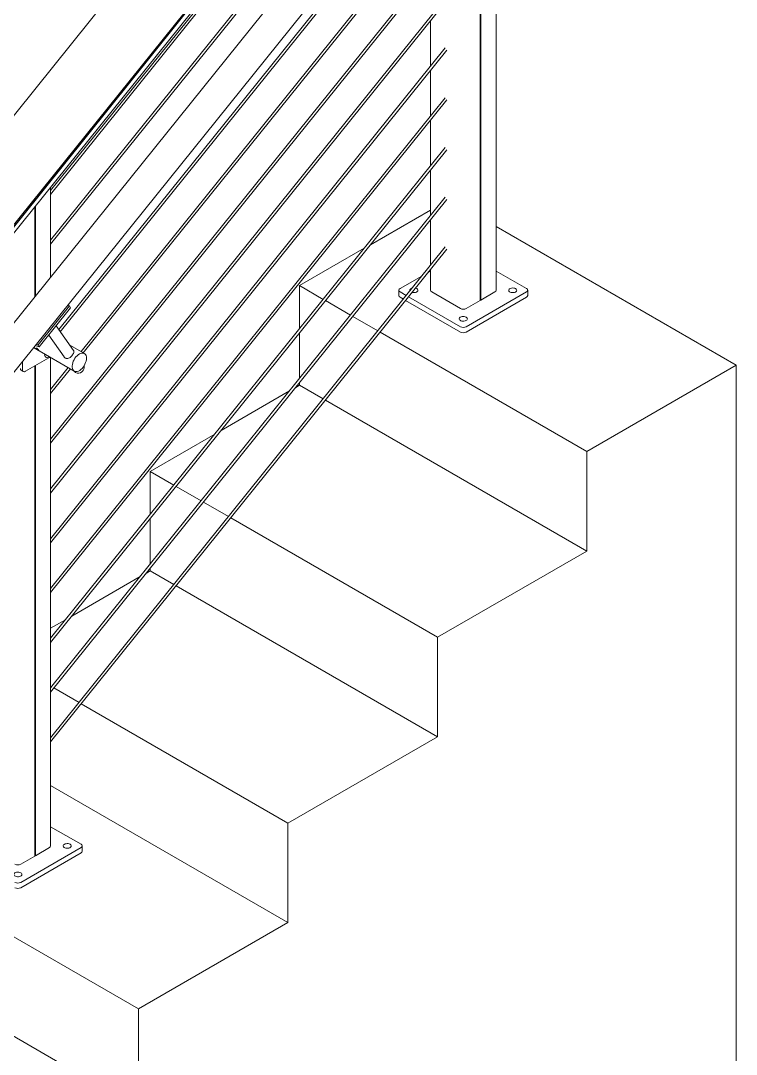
# Model space of a CAD drawing. Header units: inches. Extents: x 0.03 to 2.74, y 0.01 to 1.91.
# Drawn here: x 0.2746 to 0.419, y 0.3641 to 0.5728 of the extents above; entities that cross this region are included whole.
import ezdxf

# ---------------------------------------------------------------- set-up
doc = ezdxf.new("R2010")
doc.units = ezdxf.units.IN
doc.header["$MEASUREMENT"] = 0

msp = doc.modelspace()

# ---------------------------------------------------------------- linework, layer by layer
at = {"color": 7, "linetype": 'Continuous', "lineweight": 15}
for p, q in [((0.3675282798055092, 0.6709984861717827), (0.1666186985616224, 0.4210688641144789)), ((0.3785636259328151, 0.6623621443081275), (0.1776540377750752, 0.4124325207544982)), ((0.3785926226327256, 0.6623208730026611), (0.1776830206472795, 0.412391251446295)), ((0.1777568329429984, 0.4128781000727161), (0.3786664211007383, 0.6628077176384486)), ((0.1781674328510307, 0.4116925530597294), (0.3790770348364768, 0.6616221736181127)), ((0.3871481839817254, 0.6535198611787643), (0.1507574483997288, 0.3594520308568223)), ((0.1556286727414014, 0.3555362183556952), (0.392019415237251, 0.6496040486769884)), ((0.3602993969867275, 0.6376191742958668), (0.2806515188677748, 0.5385379699147034)), ((0.2806515188677748, 0.5377066740758829), (0.3605965543930593, 0.6371575353372463)), ((0.3602993969867275, 0.6275731521243598), (0.2806515188677748, 0.5284919477431964)), ((0.2806515188677748, 0.5276606479124447), (0.3605965543930593, 0.6271115131657393)), ((0.3705478083539432, 0.5183666892993971), (0.3705478083539432, 0.616626521119604)), ((0.3673496880660267, 0.5163243301189212), (0.3673496880660267, 0.6149535433157628)), ((0.367465681779522, 0.5163912918644012), (0.367465681779522, 0.6150205050612428)), ((0.3602993969867275, 0.6074811077813459), (0.2822950800272252, 0.5104444722209548)), ((0.2826067980081901, 0.51000095127173), (0.3605965543930593, 0.6070194688227254)), ((0.3602993969867275, 0.5974350776259766), (0.2867889047834621, 0.5059887200239986)), ((0.2872453297098556, 0.5057252176010919), (0.3605965543930593, 0.5969734466512184)), ((0.3602993969867275, 0.5873890554544697), (0.2806515188677748, 0.4883078520712891)), ((0.2806515188677748, 0.4874765542365031), (0.3605965543930593, 0.5869274164958492)), ((0.3602993969867275, 0.5773430332829628), (0.2806515188677748, 0.4782618284028081)), ((0.2806515188677748, 0.4774305305680219), (0.3605965543930593, 0.5768813943243423)), ((0.3573078626295043, 0.5727902944288269), (0.3573078626295043, 0.5635755679755137)), ((0.3602993969867275, 0.5672970071195247), (0.2806515188677748, 0.4682158047343269)), ((0.2806515188677748, 0.4673845066500452), (0.3605965543930593, 0.5668353721528353)), ((0.3573078626295043, 0.5627442722573199), (0.3573078626295043, 0.5535295458040067)), ((0.3602993969867275, 0.5572509849480177), (0.2806515188677748, 0.4581697805668544)), ((0.2806515188677748, 0.4573384827320683), (0.3605965543930593, 0.5567893499813285)), ((0.3573078626295043, 0.5526982480898475), (0.3573078626295043, 0.5434835216365342)), ((0.3602993969867275, 0.5472049607805453), (0.2806515188677748, 0.4481237563993818)), ((0.2806515188677748, 0.4472924585645958), (0.3605965543930593, 0.5467433238178903)), ((0.3573078626295043, 0.5426522239223749), (0.3573078626295043, 0.5334374984670445)), ((0.2806515257816279, 0.5210390225625153), (0.2806515257816279, 0.5391817829551235)), ((0.3602993969867275, 0.5371589386090383), (0.2806515188677748, 0.4380777322319093)), ((0.2806515188677748, 0.4372464363930889), (0.3605965543930593, 0.5366973016463834)), ((0.2774534054937115, 0.5170606007077266), (0.2774534054937115, 0.5352033611003347)), ((0.2775694061210598, 0.5172049021273829), (0.2775694061210598, 0.5353476585280599)), ((0.3573078660864307, 0.5345667074964837), (0.3451802487044831, 0.5275655830050103)), ((0.3573078626295043, 0.5326061997549024), (0.3573078626295043, 0.5233914747985633)), ((0.4190255546150015, 0.5032329670966259), (0.3705478048970166, 0.5312185763183769)), ((0.3602993969867275, 0.5271129144415658), (0.2806515188677748, 0.4280317100604024)), ((0.2806515188677748, 0.4272004102296508), (0.3605965543930593, 0.5266512774789108)), ((0.3439333698667703, 0.526845775173539), (0.3308692019436011, 0.5193039915628715)), ((0.3568362687094045, 0.5219735154487911), (0.3573078626295043, 0.522245760823959)), ((0.3573078626295043, 0.522560176335917), (0.3573078626295043, 0.5183666892993971)), ((0.3705478048970167, 0.5222457628196002), (0.3766873099086798, 0.5187015020180795)), ((0.3511683610747677, 0.5187015020180795), (0.3555893898716917, 0.52125370761732)), ((0.3356515106774531, 0.5165432234954195), (0.3308692019436011, 0.5193039915628715)), ((0.3308692019436011, 0.5193039915628715), (0.3308692019436011, 0.510594076244666)), ((0.3509281288779528, 0.5183666912950383), (0.3509281288779528, 0.5172951152507769)), ((0.3524190667301725, 0.5173098595744136), (0.3511683610747677, 0.5180318765807146)), ((0.3633478530965411, 0.5146837454026079), (0.3575480948263192, 0.5180318745850735)), ((0.3766873099086797, 0.5180318765807146), (0.3645078109730533, 0.5110008015058186)), ((0.367465681779522, 0.5163912918644012), (0.3703075657863486, 0.5180318765807146)), ((0.3769275386485682, 0.5172951132551357), (0.3769275386485682, 0.5183666892993971)), ((0.3411674310793446, 0.5133589504265655), (0.3361079459746263, 0.5162797290069993)), ((0.3518307012881036, 0.5165779396700743), (0.3511683610747677, 0.5169603005364533)), ((0.3633478600103942, 0.5099292254615571), (0.3522871400422033, 0.5163144431860129)), ((0.3633478600103942, 0.5110008015058186), (0.3528755054842723, 0.517046363090352)), ((0.3673496880660267, 0.5163243301189212), (0.3645078040592002, 0.5146837454026079)), ((0.3766873099086797, 0.5169603005364533), (0.3645078109730533, 0.5099292254615571)), ((0.2781134779632298, 0.507331573105514), (0.284442142538842, 0.5152043609545092)), ((0.2783659303954028, 0.5069723953681836), (0.2846945811433088, 0.5148451752346138)), ((0.2846945811433088, 0.5148451752346138), (0.284442142538842, 0.5152043609545092)), ((0.3466833480243096, 0.5101746793533528), (0.3416238663765178, 0.5130954559381453)), ((0.2802665486131923, 0.5093367437898229), (0.2833780867187101, 0.504909575782632)), ((0.2852575623737132, 0.506229396326249), (0.2817641998167743, 0.5111998101814081)), ((0.3308692019436011, 0.5097627775325239), (0.3308692019436011, 0.5005480530751762)), ((0.3888668019304532, 0.4858226897600093), (0.3471397867784094, 0.5099111828692914)), ((0.2783659303954028, 0.5069723953681836), (0.2781134779632298, 0.507331573105514)), ((0.2874682185061638, 0.5055965586854989), (0.2844966859259651, 0.5073119879301095)), ((0.2772105080065257, 0.5067828499604644), (0.2775301838324112, 0.5065983050343299)), ((0.2775301838324112, 0.5065983050343299), (0.2854178600578873, 0.5020448464724534)), ((0.2749711179005824, 0.5039970675082335), (0.2749711179005824, 0.5023534577046423)), ((0.275551093381912, 0.5020185361441485), (0.2802836949688857, 0.504750608886505)), ((0.2774534054937115, 0.4041521683178756), (0.2774534054937115, 0.5031167251910909)), ((0.2775694061210598, 0.404219134054638), (0.2775694061210598, 0.5031836909278532)), ((0.2806515257816279, 0.4061945274983515), (0.2806515257816279, 0.5047963934716022)), ((0.4190255546150015, 0.5032329670966259), (0.3888668019304532, 0.4858226897600093)), ((0.4190255546150015, 0.3625886412267956), (0.4190255546150015, 0.5032329670966259)), ((0.2747350305587022, 0.5022123008754651), (0.2751410189267154, 0.5019779287793614)), ((0.2841888811858559, 0.502754320114832), (0.2806515188677748, 0.4983538752407789)), ((0.2806515188677748, 0.4975225774059928), (0.2846453199399557, 0.5024908256744901)), ((0.2853735076902368, 0.5020704388596458), (0.2854455638672677, 0.5019679232974285)), ((0.3308692019436011, 0.4992119437269178), (0.3301120244072627, 0.4987748344393225)), ((0.3308692019436011, 0.4997167533650514), (0.3308692019436011, 0.4992119437269178)), ((0.3356515106774531, 0.4964511756594657), (0.3308692019436011, 0.4992119437269178)), ((0.3288651455695499, 0.4980550266078513), (0.3150438070238955, 0.4900761377008708)), ((0.3888668019304532, 0.4657306419240556), (0.3361079459746263, 0.4961876811710456)), ((0.3137969281861827, 0.4893563298693997), (0.3007104492590529, 0.4818016663903012)), ((0.3888668019304532, 0.4858226897600093), (0.3888668019304532, 0.4657306419240556)), ((0.305500926710345, 0.4790361826226474), (0.3007104492590529, 0.4818016663903012)), ((0.3007104492590529, 0.4818016663903012), (0.3007104492590529, 0.4730768736435515)), ((0.3110168471122365, 0.4758519095537934), (0.3059573620075182, 0.4787726881342272)), ((0.3165327640572015, 0.4726676384805807), (0.3114732824094098, 0.4755884150653732)), ((0.3007104492590529, 0.4722455759293923), (0.3007104492590529, 0.4630308514720446)), ((0.3587080492459049, 0.448320364587439), (0.3169892028113013, 0.4724041419965193)), ((0.3888668019304532, 0.4657306419240556), (0.3587080492459049, 0.448320364587439)), ((0.3007104492590529, 0.4617096180553562), (0.2999755896405283, 0.4612853926274741)), ((0.3007104492590529, 0.4621995517619197), (0.3007104492590529, 0.4617096180553562)), ((0.305500926710345, 0.4589441342877024), (0.3007104492590529, 0.4617096180553562)), ((0.2987287038889624, 0.4605655808047205), (0.2849073722571611, 0.4525866958890223)), ((0.3587080492459049, 0.428228316252494), (0.3059573620075182, 0.4586806397992821)), ((0.2836604865055952, 0.4518668840662688), (0.2806515223247013, 0.4501298460185332)), ((0.3587080492459049, 0.448320364587439), (0.3587080492459049, 0.428228316252494)), ((0.2808662631451285, 0.43834486818203), (0.2806515223247013, 0.4384688354189458)), ((0.2863821800900935, 0.4351605971088174), (0.2813226984423017, 0.4380813736936098)), ((0.3285492965613567, 0.4108180389158773), (0.2868386188441933, 0.4348971006247559)), ((0.3587080492459049, 0.428228316252494), (0.3285492965613567, 0.4108180389158773)), ((0.3285492965613567, 0.3907259945728634), (0.2806515223247013, 0.418376791075932)), ((0.2806515154108482, 0.4100735970272721), (0.2867910204225114, 0.4065293362257515)), ((0.3285492965613567, 0.4108180389158773), (0.3285492965613567, 0.3907259945728634)), ((0.2867910204225114, 0.4058597107883866), (0.2746115214868849, 0.3988286357134905)), ((0.2775694061210598, 0.404219134054638), (0.2804112763001803, 0.4058597107883866)), ((0.2870312491623997, 0.4051229494587732), (0.2870312491623997, 0.406194523507069)), ((0.2867910204225114, 0.4047881367400907), (0.2746115214868849, 0.3977570616651946)), ((0.2774534054937115, 0.4041521683178756), (0.2746115214868849, 0.4025115836015622)), ((0.2983905438768084, 0.3733157172362467), (0.2566880348770852, 0.3973900632449236)), ((0.3285492965613567, 0.3907259945728634), (0.2983905438768084, 0.3733157172362467)), ((0.2983905438768084, 0.3532236649093706), (0.2456561940733021, 0.3836665570557553)), ((0.2983905438768084, 0.3733157172362467), (0.2983905438768084, 0.3532236649093706))]:
    msp.add_line(p, q, dxfattribs=at)
at = {"color": 7, "linetype": 'Continuous', "lineweight": 15, "flags": 128}
for points in [[(0.3545322237061762, 0.5187015040137207), (0.3546671924895104, 0.518598754434251), (0.3547491320195509, 0.518478794444904), (0.3547719753902006, 0.5183505226098777), (0.3547340287074492, 0.5182234501552243), (0.3546380920818033, 0.5181070004987826), (0.3544912902388848, 0.5180098087801092), (0.3543045124973293, 0.5179390872465716), (0.3540916073049007, 0.5179000764520123), (0.3538683659020845, 0.5178956740674819), (0.3536513469670601, 0.5179262033868582), (0.3535943837313512, 0.5179406398554403)], [(0.3542848045590615, 0.5187995219278589), (0.3543542403857667, 0.5187794178382135), (0.3545322237061762, 0.5187015040137207)], [(0.3744833947830038, 0.5187015020180795), (0.3746183670232646, 0.5185987584255334), (0.3747003100102316, 0.5184787964405452), (0.3747231533808812, 0.5183505246055189), (0.3746851963273502, 0.5182234501552243), (0.3745892666155575, 0.5181069965075), (0.374442471686492, 0.5180098087801092), (0.3742556870310835, 0.5179390832552891), (0.374042788752508, 0.5179000764520123), (0.3738195473496917, 0.5178956740674819), (0.3736025215008142, 0.5179262073781407), (0.3734078204836037, 0.5179894013529983), (0.3732498735094844, 0.5180805822003185), (0.3731403995594645, 0.5181929846963671), (0.3730875154970859, 0.5183182670608465), (0.3730951414770576, 0.5184471415795211), (0.3731627105634252, 0.5185700451396669), (0.3732852240403958, 0.5186778736260403), (0.373453576363434, 0.5187626165347863), (0.3736552949415432, 0.5188179995699107), (0.3738754181966104, 0.518839911710501), (0.3740976156076083, 0.5188267245133225), (0.3743054183764474, 0.5187794198338548), (0.3744833947830038, 0.5187015020180795)], [(0.284442142538842, 0.5152043609545092), (0.2842593333489672, 0.5152228949580859), (0.2840423973801801, 0.51528165700423)], [(0.3645078109730533, 0.5129427200637157), (0.364642776299461, 0.5128399724798871), (0.364724719286428, 0.5127200104948989), (0.3647475626570776, 0.5125917386598726), (0.3647096125173997, 0.5124646682008605), (0.364613682805607, 0.5123482145531362), (0.3644668809626884, 0.5122510228344628), (0.364280103221133, 0.5121803013009252), (0.3640671980287044, 0.5121412905063659), (0.3638439566258881, 0.5121368881218356), (0.3636269307770106, 0.5121674214324944), (0.3634322366736533, 0.5122306193986343), (0.3632742896995339, 0.5123218002459545), (0.3631648088356609, 0.5124341987507207), (0.3631119247732823, 0.5125594811152001), (0.363119550753254, 0.5126883556338748), (0.3631871267534747, 0.5128112631853029), (0.3633096333165923, 0.512919087680394), (0.3634779925534835, 0.5130038345804224), (0.3636797111315927, 0.5130592176155467), (0.3638998274728069, 0.5130811257648547), (0.3641220248838047, 0.5130679385676761), (0.3643298276526438, 0.5130206338882084), (0.3645078109730533, 0.5129427200637157)], [(0.2781134779632298, 0.507331573105514), (0.2779306826010612, 0.5073501110997245), (0.2777137466322741, 0.5074088771377997)], [(0.2794990625218785, 0.5054073987589719), (0.279532525570893, 0.5054077788444238), (0.2795768848523966, 0.5054167605191571)], [(0.2876987263685905, 0.5053827651492105), (0.2878031808612583, 0.505185969108105), (0.2878685029453676, 0.5049498921440997), (0.2878928258805811, 0.5046813406750315), (0.2878754444538822, 0.5043880271781266), (0.2878168564626943, 0.5040783985330679), (0.2877187350594682, 0.5037613446136124), (0.2875839149239757, 0.5034460026842617), (0.2874162816416602, 0.5031414420480766), (0.2872206472542809, 0.5028564245424849), (0.2870026396382629, 0.5025991450741332), (0.2867685365722231, 0.5023770080863105), (0.2865250721490829, 0.5021964040289671), (0.2862792431881818, 0.5020625257480444), (0.2860381156473901, 0.5019792208021863), (0.2858086586906349, 0.5019489076477539), (0.2855974404783633, 0.5019724319578481), (0.2854105452013052, 0.5020491265090621), (0.285253351837174, 0.5021767872506541), (0.2851303958736048, 0.5023517451722839), (0.2850451895479735, 0.5025689581352976), (0.2850002080196907, 0.5028221865189975), (0.2849967234377273, 0.5031041329538031), (0.2850348464237327, 0.5034066938090241), (0.2851134845889169, 0.5037211707691054), (0.2852303840171685, 0.5040385143375369), (0.2853821569204676, 0.5043495873017174), (0.2855644475713597, 0.5046454401606361), (0.2857720152691934, 0.5049175705926151), (0.2859988864448884, 0.5051581469891833), (0.2862385344211161, 0.5053602439621488), (0.286484073000187, 0.5055180578897188), (0.2867284223965242, 0.5056270346427265), (0.2869645581353761, 0.5056840452062494), (0.2871857046407025, 0.5056874615081365), (0.2873854735122369, 0.5056371643898955), (0.2875581400796108, 0.5055346194274359), (0.2876987263685905, 0.5053827651492105)], [(0.2802836949688857, 0.504750608886505), (0.280396847088756, 0.5048288002010508), (0.2804748491794548, 0.504898384218262)], [(0.2854455638672677, 0.5019679232974285), (0.2855188092270322, 0.50187969725657), (0.2856818586247409, 0.5017534590650237)], [(0.2845871052968354, 0.4065293362257515), (0.2847220775370962, 0.4064265926332054), (0.2848040205240632, 0.4063066306482171), (0.2848268708085659, 0.4061783628044733), (0.284788913755035, 0.4060512883541788), (0.2846929840432422, 0.4059348347064544), (0.2845461822003236, 0.405837642987781), (0.2843594113726213, 0.4057669254455259), (0.2841465061801927, 0.4057279146509666), (0.2839232647773764, 0.4057235122664363), (0.2837062389284989, 0.4057540455770951), (0.2835115379112885, 0.4058172395519526), (0.2833535909371692, 0.4059084203992728), (0.2832441169871492, 0.4060208228953214), (0.2831912329247706, 0.4061461052598009), (0.2831988589047423, 0.4062749797784755), (0.2832664349049631, 0.4063978873299037), (0.2833889345542275, 0.4065057078337123), (0.2835572937911187, 0.4065904547337407), (0.2837590123692279, 0.406645837768865), (0.2839791356242951, 0.4066677499094554), (0.2842013261214399, 0.4066545587209943), (0.284409128890279, 0.4066072540415267), (0.2845871052968354, 0.4065293362257515)], [(0.2746115214868849, 0.4007705542713875), (0.2747464937271457, 0.4006678106788414), (0.2748284367141127, 0.4005478486938532), (0.2748512731709092, 0.4004195728675445), (0.2748133299450845, 0.4002925063998148), (0.2747174002332917, 0.4001760527520906), (0.2745705983903731, 0.4000788610334171), (0.2743838137349646, 0.4000081355085971), (0.2741709085425361, 0.3999691247140378), (0.2739476671397197, 0.3999647223295075), (0.2737306412908422, 0.3999952556401663), (0.273535954101338, 0.4000584575975887), (0.2733780071272187, 0.4001496384449089), (0.2732685193494925, 0.4002620329583926), (0.2732156352871139, 0.4003873153228721), (0.2732232612670856, 0.4005161898415466), (0.2732908372673063, 0.4006390973929749), (0.273413350744277, 0.4007469258793483), (0.2735817099811682, 0.4008316727793768), (0.2737834285592774, 0.4008870558145011), (0.2740035379866384, 0.4009089599725266), (0.2742257423114894, 0.4008957767666304), (0.2744335450803285, 0.4008484720871628), (0.2746115214868849, 0.4007705542713875)]]:
    msp.add_lwpolyline(points, dxfattribs=at)
at = {"color": 7, "linetype": 'Continuous', "lineweight": 15}
for centre, radius, start, end in [((0.3512954311519358, 0.518366689299397), 0.0003581150109992821, 110.7830477086381, 249.2169522913628), ((0.3536217531971238, 0.5183308859841399), 0.0004676549130090516, 90.73751122274139, 191.6738934793835), ((0.3577183587063835, 0.5184076318658051), 0.0004125328143037383, 185.6958001890329, 245.6236753181661), ((0.3701373115454789, 0.5184076399041733), 0.000412534340135384, 294.3747588796406, 354.3030989799659), ((0.3765602300399427, 0.5183666892993971), 0.0003581184854622751, 290.7845123375309, 69.21548766244895), ((0.3513385894811627, 0.5173360323645473), 0.0004124949902565036, 185.6927712785154, 245.62670422865), ((0.3674076883797009, 0.516279395649497), 0.0001260317314516883, 62.60326477330989, 117.3967352267125), ((0.3765170476163594, 0.5173360526836824), 0.0004125274831251235, 294.3764180902509, 354.3045639380602), ((0.3639278285778706, 0.5158030980564385), 0.001260683117433271, 242.6097575044309, 297.3902424955752), ((0.3639278354917237, 0.5121201578235314), 0.001260686370572384, 242.6098341100736, 297.3901658899325), ((0.3639278354917237, 0.5110485817792709), 0.00126068637057337, 242.6098341100968, 297.3901658899093), ((0.2790191293671117, 0.5100927900692511), 0.003188029483410038, 242.9516797170631, 258.1768738677633), ((0.2779057970558375, 0.5072357472035239), 0.0007398768902186077, 210.784141653656, 239.4912530937949), ((0.2778978547789349, 0.5072277666596698), 0.0007289745281511993, 210.5647589901793, 239.710635757283), ((0.2798740049743498, 0.5052464964721296), 0.000436994068687673, 150.1453096099688, 329.8602556643091), ((0.2796292298645326, 0.5055037337199921), 0.0001613214569357408, 207.6308406964048, 291.0161513111263), ((0.2862024873090628, 0.502871698982866), 0.001233496956135205, 245.0343162190167, 12.05556665610467), ((0.2749432457682569, 0.502532702676396), 0.0003821137102090079, 171.7050549377081, 236.9819106608534), ((0.275324683239656, 0.5022960926978194), 0.0003581887672751191, 170.7842228125079, 309.2050254327525), ((0.2802410135077281, 0.406235488236631), 0.0004125507351863596, 294.3750310876165, 354.3019117820645), ((0.2866639405537743, 0.4061945235070691), 0.0003581184854622948, 290.7845123375392, 69.21548766245212), ((0.2866207635059877, 0.4051638850301759), 0.0004125217510945282, 294.3759591084061, 354.3050229199531), ((0.2775114135129667, 0.4041071544934114), 0.0001261053715189597, 62.62100920315673, 117.3868763967835), ((0.2740315460055553, 0.4036309276198875), 0.00126067545002831, 242.6095769488996, 297.3904230511021), ((0.2740315460055553, 0.3999480147621758), 0.001260706553318093, 242.6103093678316, 297.3896906321701), ((0.2740315460055553, 0.3988764407138799), 0.001260706553317995, 242.6103093678292, 297.3896906321724)]:
    msp.add_arc(centre, radius, start, end, dxfattribs=at)
for points, knots in [([(0.2781660094191001, 0.50623557730194), (0.278196115158366, 0.5062184900753421), (0.278256312519264, 0.5061843236349444), (0.2783100002286936, 0.5061595652739328), (0.2783312191103293, 0.5061618532375374), (0.2783176335301678, 0.506196605351762), (0.2782732891160845, 0.5062619054353812), (0.2782043454968376, 0.5063499371694223), (0.2781168034806618, 0.5064496815337033), (0.2780165993456742, 0.5065479389960521), (0.2779123276699213, 0.5066296193283344), (0.2778151710267321, 0.5066825112976706), (0.2777359808773287, 0.5067019121837952), (0.2776843687604341, 0.5066886991940117), (0.2776693047880003, 0.5066469613219284), (0.277695949463356, 0.5065843731025467), (0.2777613923308432, 0.5065101473457674), (0.2778570524162912, 0.5064313726001489), (0.2779708732606619, 0.5063533471984851), (0.2780800516720782, 0.5062858104453426), (0.2781402851700598, 0.506250610384306), (0.2781660094191002, 0.5062355773019401)], [0, 0, 0, 0, 0.05295277623662115, 0.1058807210647836, 0.1594767471530259, 0.2135332182680495, 0.26687341426571, 0.3194573739856571, 0.3723814895266921, 0.4262276026037767, 0.480175080782418, 0.5331990362706166, 0.585724397494795, 0.6389417423483861, 0.6929662303212611, 0.7466727748403746, 0.7994465660502128, 0.852110984690001, 0.9056270563423208, 0.9596956313900102, 1, 1, 1, 1]), ([(0.2852561381199742, 0.5062281589067281), (0.2852584964201907, 0.5062258746975404), (0.285318033510216, 0.5061682080921216), (0.28534808180991, 0.5060185260828681), (0.2853319641361397, 0.5057695647150968), (0.2851890736454809, 0.5054707682115972), (0.2849669280595141, 0.5051742891360169), (0.2847097585004171, 0.5049210962930994), (0.2844281717945805, 0.5047175351911232), (0.2841205611514109, 0.5045858351712724), (0.2838428801624716, 0.50457163085061), (0.2836859649530066, 0.5046453566514141), (0.2836312789331651, 0.5046710505954196)], [0, 0, 0, 0, 0.00428980408621563, 0.1082993803259802, 0.2295155723509868, 0.3573801464936944, 0.4719455970840147, 0.5757723289262558, 0.6829732934980506, 0.8028414413610986, 0.9312888987215877, 1, 1, 1, 1]), ([(0.2836312789331651, 0.5046710505954196), (0.2835469293946888, 0.5047252800215205), (0.2834495362295162, 0.5047878953665345), (0.2833915314317806, 0.5048981506594008), (0.283383762992107, 0.504912916879175)], [0, 0, 0, 0, 0.8660724633683542, 1, 1, 1, 1])]:
    msp.add_open_spline(points, degree=3, knots=knots, dxfattribs=at)

doc.saveas('drawing.dxf')
